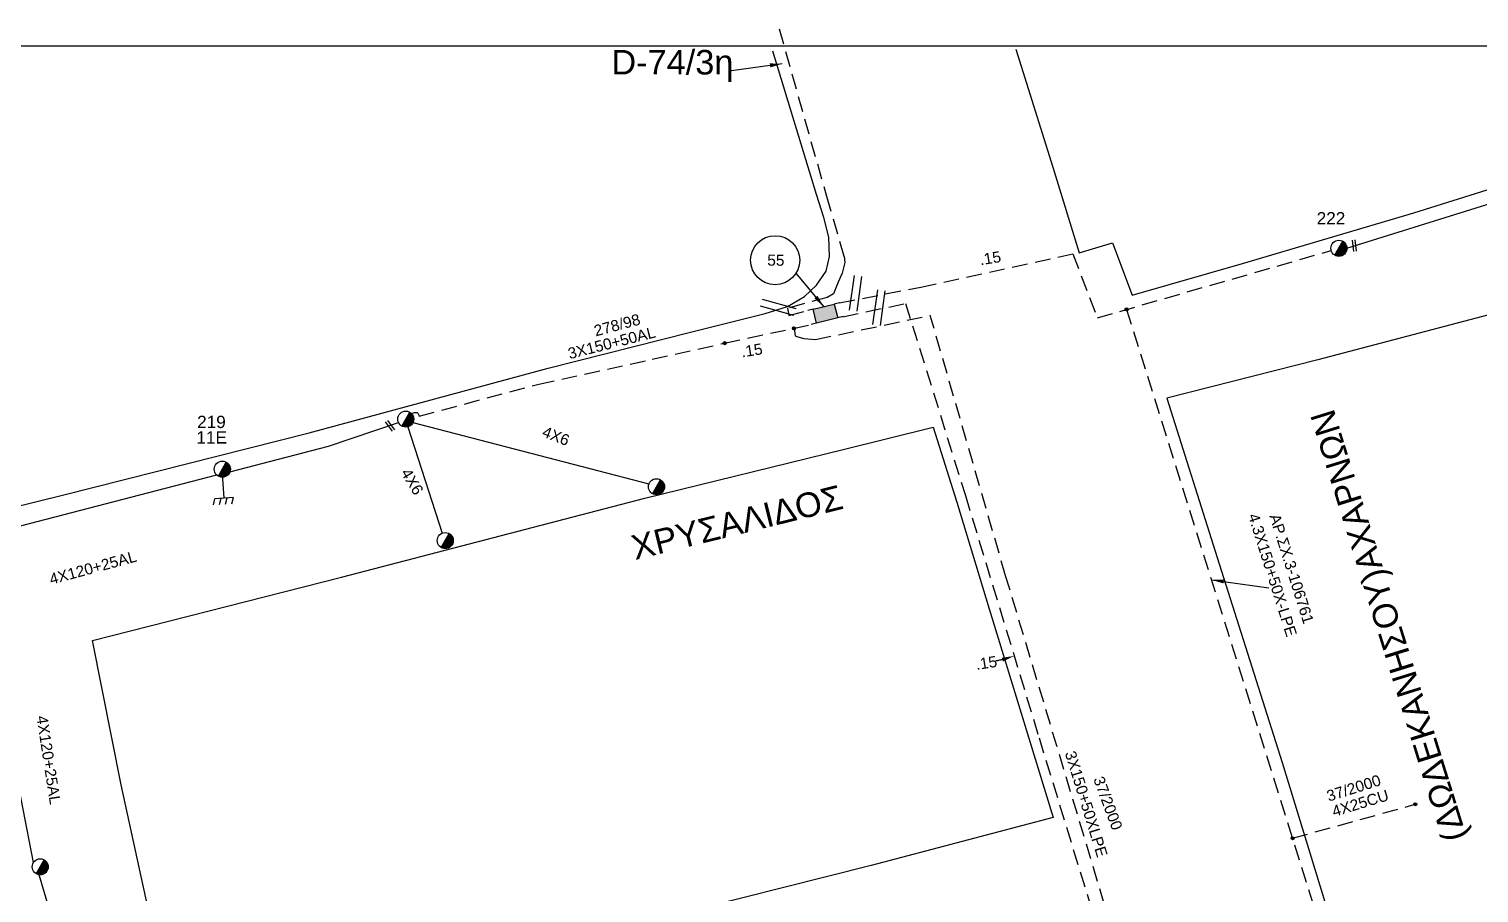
# Model space of a CAD drawing. Header units: millimetres. Extents: x 974 to 2037, y 106 to 580.
# Drawn here: x 1557.4 to 1675.5, y 489.9 to 560.3 of the extents above; entities that cross this region are included whole.
import ezdxf

# ---------------------------------------------------------------- set-up
doc = ezdxf.new("R2010")
doc.units = ezdxf.units.MM
doc.linetypes.add('DASHED', pattern=[19.05, 12.7, -6.35])
for name, color, linetype in [('Link Box 4 Διευθύνσεων', 7, 'Continuous'), ('Άγνωστα', 7, 'Continuous'), ('Γείωση', 7, 'Continuous'), ('Επιγραφές - Σχήματα', 7, 'Continuous'), ('Καλώδια ΧΤ   3x150+50AL', 7, 'DASHED'), ('Καλώδια ΧΤ   3x150AL+50XLPE', 7, 'DASHED'), ('Καλώδια ΧΤ   4x25CU', 7, 'DASHED'), ('Μηχανική τομή', 7, 'Continuous'), ('Στύλος ΦΜ', 7, 'Continuous'), ('Στύλος ΦΜ @ 1', 7, 'Continuous'), ('Συνδέσεις', 7, 'Continuous'), ('Συνεστραμμένα ΧΤ   3x70+54.6+25 AL', 7, 'SYN_LINE'), ('Συνεστραμμένα ΧΤ   4x120+25 AL', 7, 'SYN_LINE'), ('Τομή', 7, 'Continuous'), ('Υπόβαθρο ΔΕΗ', 7, 'Continuous'), ('Υπόγεια Καλώδια Δικτύου ΧΤ   .15', 7, 'DASHED'), ('Υπόγεια καλώδια Παροχών ΧΤ   4x6', 7, 'DASHED')]:
    doc.layers.add(name, color=color, linetype=linetype)
doc.styles.add('arial', font='arial.ttf')
doc.styles.get("Standard").update_dxf_attribs({"font": 'arial.ttf'})
doc.linetypes.add('SYN_LINE', pattern='A,0.5,-0.0001,["/\\/\\/\\/",Standard,S=0.1,R=0,X=0,Y=-0.05],-0.25', length=0.7501)
doc.dimstyles.new('ISO-25', dxfattribs={"dimtxt": 2.5, "dimasz": 2.5, "dimexe": 1.25, "dimexo": 0.625, "dimtad": 1, "dimtxsty": 'Standard', "dimcen": 2.5, "dimadec": 0, "dimazin": 0, "dimtfac": 1, "dimtmove": 0, "dimatfit": 3, "dimfxl": 1, "dimarcsym": 0})

# ---------------------------------------------------------------- blocks, each defined once
blk = doc.blocks.new('ΥΠΑΡΧΩΝ ΤΣΙΜΕΝΤΕΝΙΟΣ ΣΤΥΛΟΣ')
at = {"layer": 'Στύλος ΦΜ'}
blk.add_hatch(color=256, dxfattribs=at).paths.add_polyline_path([(-1.29, -2.28, 0.574793), (2.62, 0, 0.268822), (1.3, 2.27)])
blk.add_line((-1.29, -2.28), (1.3, 2.27), dxfattribs=at)
blk.add_circle((0, 0), 2.62, dxfattribs=at)
at = {"layer": 'Στύλος ΦΜ', "flags": 4}
for tag, p in [('ΑΡΙΘΜΟΣ', (-4.68, 8.05)), ('ΤΥΠΟΣ', (-4.91, 3.03))]:
    blk.add_attdef(tag, p, '', height=4, dxfattribs=at)
blk = doc.blocks.new('LINK BOX 4 ΑΝΑΧΩΡΗΣΕΩΝ')
at = {"layer": 'Link Box 4 Διευθύνσεων', "ltscale": 40}
blk.add_hatch(color=256, dxfattribs=at).paths.add_polyline_path([(-3.54, 0), (-3.54, -4.67), (3.54, -4.67), (3.54, 0)])
for p, q in [((-3.54, 0), (-5.33, 0)), ((5.33, 0), (3.54, 0)), ((-3.54, -4.67), (-5.33, -4.67)), ((5.33, -4.67), (3.54, -4.67))]:
    blk.add_line(p, q, dxfattribs=at)
blk.add_lwpolyline([(-3.54, -4.67), (-3.54, 0), (3.54, 0), (3.54, -4.67)], close=True, dxfattribs=at)
blk = doc.blocks.new('_ΣΥΝΔΕΣΗ')
at = {"layer": 'Συνδέσεις', "linetype": 'SYN_LINE', "ltscale": 40}
blk.add_hatch(color=256, dxfattribs=at).paths.add_polyline_path([(0.5, -0.01, 1), (-0.5, -0.01, 1)])
at = {"layer": 'Συνδέσεις'}
blk.add_circle((0, -0.01), 0.5, dxfattribs=at)
blk = doc.blocks.new('ΤΟΜΗ')
at = {"layer": 'Τομή', "ltscale": 40}
for p, q in [((-5.68, 0), (5.68, 0)), ((5.68, -2.33), (-5.68, -2.33))]:
    blk.add_line(p, q, dxfattribs=at)
blk = doc.blocks.new('ΜΗΧΑΝΙΚΗ ΤΟΜΗ')
at = {"layer": 'Μηχανική τομή', "ltscale": 40}
for p, q in [((-1.89, 0.78), (1.89, 0.78)), ((1.89, 0), (-1.89, 0))]:
    blk.add_line(p, q, dxfattribs=at)
blk = doc.blocks.new('ΓΕΙΩΣΗ')
at = {"layer": 'Γείωση', "ltscale": 40}
for p, q in [((-2.34, 11.45), (-3, 9.45)), ((-0.34, 11.45), (-1, 9.45)), ((1.66, 11.45), (1, 9.45)), ((3.66, 11.45), (3, 9.45)), ((0, 9.45), (0, 0))]:
    blk.add_line(p, q, dxfattribs=at)
blk.add_lwpolyline([(-3, 9.45), (3, 9.45)], dxfattribs=at)

msp = doc.modelspace()

# ---------------------------------------------------------------- linework, layer by layer
at = {"layer": 'Άγνωστα', "color": 62, "linetype": 'DASHED', "ltscale": 0.1}
msp.add_lwpolyline([(1618.5, 560.29), (1622.36, 546.66), (1623.79, 541.75), (1623.84, 541.26), (1623.63, 540.4), (1623.32, 539.66), (1622.92, 538.71), (1622.4, 538.41), (1619.18, 537.54), (1619.28, 536.95), (1620.83, 537.35)], dxfattribs=at)
at = {"layer": 'Επιγραφές - Σχήματα'}
msp.add_lwpolyline([(990.2, 120.29), (1881.98, 120.29), (1881.98, 558.89), (990.2, 558.89)], close=True, dxfattribs=at)
msp.add_lwpolyline([(1636.67, 508.92), (1636.63, 508.91), (1636.57, 508.89), (1636.5, 508.88), (1636.44, 508.86), (1636.37, 508.85), (1636.29, 508.83), (1636.22, 508.82), (1636.16, 508.81)], dxfattribs=at)
msp.add_circle((1618.18, 541.45), 2, dxfattribs=at)
msp.add_solid([(1636.63, 509.07), (1637.64, 509.21), (1636.73, 508.76)], dxfattribs=at)
at = {"layer": 'Καλώδια ΧΤ   3x150+50AL', "color": 27, "ltscale": 0.1}
msp.add_lwpolyline([(1588.56, 528.97), (1588.79, 529.06), (1589.02, 529.04), (1589.11, 528.96), (1589.19, 528.76), (1598.93, 531.35), (1608.16, 533.39), (1614.06, 534.7)], dxfattribs=at)
at = {"layer": 'Καλώδια ΧΤ   3x150AL+50XLPE', "color": 1, "linetype": 'DASHED', "ltscale": 0.1}
msp.add_lwpolyline([(1646.79, 537.45), (1662.81, 486.43), (1663.26, 484.99), (1663.74, 484.75), (1663.87, 484.33), (1666.39, 476.35), (1668.47, 469.88), (1669.69, 466.38), (1671.57, 464.93), (1673.58, 463.77), (1675.81, 462.94), (1678.25, 462.44), (1680.93, 462.41), (1683.96, 462.84), (1686.49, 463.51), (1688.37, 464.42), (1687.17, 466.36)], dxfattribs=at)
at = {"layer": 'Καλώδια ΧΤ   4x25CU', "color": 1, "ltscale": 0.1}
msp.add_lwpolyline([(1660.32, 494.37), (1660.32, 494.37), (1670.31, 497.13)], dxfattribs=at)
at = {"layer": 'Συνεστραμμένα ΧΤ   3x70+54.6+25 AL', "color": 1, "ltscale": 20}
msp.add_lwpolyline([(1664.74, 542.42), (1686.24, 549.14)], dxfattribs=at)
at = {"layer": 'Συνεστραμμένα ΧΤ   4x120+25 AL', "color": 27, "ltscale": 10}
for points in [[(1573.77, 524.22), (1581.8, 526.31), (1587.5, 528.23)], [(1553.24, 518.91), (1572.69, 523.96)]]:
    msp.add_lwpolyline(points, dxfattribs=at)
at = {"layer": 'Συνεστραμμένα ΧΤ   4x120+25 AL', "color": 30, "ltscale": 10}
for points in [[(1557.77, 492.38), (1552.69, 518.46)], [(1565.28, 467.58), (1558.22, 491.39)]]:
    msp.add_lwpolyline(points, dxfattribs=at)
at = {"layer": 'Υπόβαθρο ΔΕΗ'}
for points in [[(1519.4, 558.7), (1522.74, 548.32), (1526.98, 534.86), (1531.03, 522.51), (1533.28, 515.69), (1542.07, 517.85), (1560.24, 522.35), (1580.22, 527.38), (1599.68, 532.65), (1611.27, 535.6), (1617.36, 537.11), (1619.19, 537.69), (1620.56, 538.49), (1621.55, 539.42), (1622.32, 540.57), (1622.61, 541.75), (1622.55, 543.34), (1622.14, 544.94), (1621.55, 546.81), (1617.98, 558.47)], [(1637.77, 558.65), (1640.79, 549.02), (1642.95, 542.06), (1645.65, 542.87), (1647.25, 538.6), (1656.23, 541.19), (1670.2, 545.32), (1681.2, 548.76), (1695.63, 553.27), (1706.66, 556.43), (1713.41, 558.56)], [(1676.83, 537.15), (1662.38, 533.34), (1650.09, 530.21)], [(1650.09, 530.21), (1654.17, 517.23), (1659.48, 500.53), (1664.38, 484.49), (1666.9, 476.51), (1668.98, 470.05), (1670.14, 466.71), (1671.87, 465.37), (1673.81, 464.25), (1675.95, 463.45)], [(1562.57, 510.48), (1582.87, 515.64), (1607.57, 522.06), (1623.72, 526.03), (1631.05, 527.85), (1632.98, 521.74), (1635.6, 513.06), (1640.82, 496.07), (1625.99, 492.15), (1608.31, 487.69), (1593.01, 483.81), (1580.79, 480.72), (1569.42, 477.8), (1567.26, 488.03), (1564.9, 498.73), (1562.57, 510.48)]]:
    msp.add_lwpolyline(points, dxfattribs=at)
at = {"layer": 'Υπόγεια Καλώδια Δικτύου ΧΤ   .15', "color": 1, "ltscale": 0.1}
msp.add_lwpolyline([(1623.42, 537.98), (1630.04, 539.27), (1642.42, 541.96), (1644.42, 536.76), (1663.46, 542.24)], dxfattribs=at)
at = {"layer": 'Υπόγεια Καλώδια Δικτύου ΧΤ   .15', "color": 6, "ltscale": 0.1}
msp.add_lwpolyline([(1623.7, 536.85), (1628.8, 537.93), (1633.67, 522.29), (1639.67, 502.55), (1646.88, 479.03)], dxfattribs=at)
at = {"layer": 'Υπόγεια Καλώδια Δικτύου ΧΤ   .15', "color": 27, "ltscale": 0.1}
for points in [[(1614.06, 534.7), (1621.11, 536.21)], [(1619.72, 535.91), (1619.8, 535.3), (1620.02, 535.21), (1620.5, 535.08), (1621.46, 534.99), (1630.8, 536.96)], [(1627.97, 440.85), (1627.84, 440.25), (1628.05, 439.69), (1628.72, 439.27), (1629.79, 439.08), (1630.29, 439.14), (1631.04, 439.57), (1631.5, 440.6), (1638.33, 441.05), (1646.34, 441.77), (1651.03, 442.05), (1652.35, 442.65), (1654.35, 443.97), (1656.23, 446.17), (1657.57, 448.73), (1657.79, 450.85), (1657.41, 453.03), (1656.13, 456.72), (1655.29, 459.59), (1650.63, 474.61), (1647.91, 483.33), (1646.63, 483.56), (1636.95, 515.75), (1630.8, 536.96)]]:
    msp.add_lwpolyline(points, dxfattribs=at)
at = {"layer": 'Υπόγεια καλώδια Παροχών ΧΤ   4x6', "color": 27, "linetype": 'SYN_LINE', "ltscale": 10}
for points in [[(1588.68, 528.23), (1607.9, 523.23)], [(1588.26, 527.88), (1591.06, 519.21)]]:
    msp.add_lwpolyline(points, dxfattribs=at)

# ---------------------------------------------------------------- block references
at = {"layer": 'Link Box 4 Διευθύνσεων', "xscale": 0.2500000000000498, "yscale": 0.2500000000000498, "zscale": 0.2500000000000498, "rotation": 13.88633755778876}
msp.add_blockref('LINK BOX 4 ΑΝΑΧΩΡΗΣΕΩΝ', (1622.13, 537.67), dxfattribs=at)
at = {"layer": 'Γείωση', "xscale": 0.2499999999998172, "yscale": 0.2499999999998172, "zscale": 0.2499999999998172, "rotation": 183.6891528650941}
msp.add_blockref('ΓΕΙΩΣΗ', (1573.15, 524.43), dxfattribs=at)
at = {"layer": 'Μηχανική τομή'}
for p, xscale, yscale, zscale, rotation in [((1665.45, 542.65), 0.2499999999999675, 0.2499999999999675, 0.2499999999999675, 97.1391498597918), ((1586.88, 528.02), 0.2500000000000159, 0.2500000000000159, 0.2500000000000159, 126.5141861636634)]:
    msp.add_blockref('ΜΗΧΑΝΙΚΗ ΤΟΜΗ', p, dxfattribs=dict(at, xscale=xscale, yscale=yscale, zscale=zscale, rotation=rotation))
at = {"layer": 'Στύλος ΦΜ @ 1', "ltscale": 40}
ref = msp.add_blockref('ΥΠΑΡΧΩΝ ΤΣΙΜΕΝΤΕΝΙΟΣ ΣΤΥΛΟΣ', (1664.09, 542.42), dxfattribs=dict(at, xscale=0.25, yscale=0.25, zscale=0.25))
ref.add_attrib('ΤΥΠΟΣ', '222', (1662.28, 544.37), dxfattribs={"layer": 'Στύλος ΦΜ', "height": 1, "flags": 4})
at = {"layer": 'Στύλος ΦΜ @ 1', "ltscale": 40, "xscale": 0.25, "yscale": 0.25, "zscale": 0.25}
for p in [(1588.09, 528.51), (1608.51, 523), (1591.31, 518.61), (1558.32, 492.04)]:
    msp.add_blockref('ΥΠΑΡΧΩΝ ΤΣΙΜΕΝΤΕΝΙΟΣ ΣΤΥΛΟΣ', p, dxfattribs=at)
at = {"layer": 'Στύλος ΦΜ @ 1', "ltscale": 40}
ref = msp.add_blockref('ΥΠΑΡΧΩΝ ΤΣΙΜΕΝΤΕΝΙΟΣ ΣΤΥΛΟΣ', (1573.15, 524.43), dxfattribs=dict(at, xscale=0.25, yscale=0.25, zscale=0.25))
ref.add_attrib('ΤΥΠΟΣ', '11E', (1571.04, 526.52), dxfattribs={"layer": 'Στύλος ΦΜ', "height": 1, "flags": 4})
ref.add_attrib('ΑΡΙΘΜΟΣ', '219', (1571.1, 527.78), dxfattribs={"layer": 'Στύλος ΦΜ', "height": 1, "flags": 4})
at = {"layer": 'Συνδέσεις', "xscale": 0.25, "yscale": 0.25, "zscale": 0.25}
for p in [(1646.79, 537.45), (1619.71, 535.91), (1614.06, 534.7), (1670.31, 497.14), (1660.32, 494.37)]:
    msp.add_blockref('_ΣΥΝΔΕΣΗ', p, dxfattribs=at)
at = {"layer": 'Τομή'}
for p, xscale, yscale, zscale, rotation in [((1624.44, 538.79), 0.2499999999999187, 0.2499999999999187, 0.2499999999999187, 81.94387969912638), ((1626.34, 537.62), 0.2499999999999187, 0.2499999999999187, 0.2499999999999187, 81.94387969912638), ((1618.34, 537.34), 0.2500000000001237, 0.2500000000001237, 0.2500000000001237, 164.5214672481238)]:
    msp.add_blockref('ΤΟΜΗ', p, dxfattribs=dict(at, xscale=xscale, yscale=yscale, zscale=zscale, rotation=rotation))

# ---------------------------------------------------------------- texts
at = {"layer": 'Επιγραφές - Σχήματα', "linetype": 'SYN_LINE', "ltscale": 5, "insert": (1604.84, 558.58), "char_height": 2, "width": 9.9499, "attachment_point": 1}
msp.add_mtext('D-74/3η', dxfattribs=at)
at = {"layer": 'Επιγραφές - Σχήματα', "ltscale": 40, "insert": (1617.54, 541.91), "char_height": 0.9, "width": 47.0228, "attachment_point": 1, "rotation": 359.6168, "style": 'arial'}
msp.add_mtext('{\\fArial|b0|i0|c161|p34;55}', dxfattribs=at)
at = {"layer": 'Επιγραφές - Σχήματα', "char_height": 0.9, "width": 84.1859, "attachment_point": 1, "style": 'arial'}
for s, insert, rotation in [('278/98', (1603.33, 536.11), 15.0729), ('37/2000', (1644.92, 499.51), 290.2972), ('37/2000', (1662.99, 498.2), 17.581)]:
    msp.add_mtext(s, dxfattribs=dict(at, insert=insert, rotation=rotation))
at = {"layer": 'Επιγραφές - Σχήματα', "ltscale": 0.2, "insert": (1672.62, 493.87), "char_height": 2, "width": 58.0043, "attachment_point": 1, "rotation": 107.2912}
msp.add_mtext('(ΔΩΔΕΚΑΝΗΣΟΥ)ΑΧΑΡΝΩΝ', dxfattribs=at)
at = {"layer": 'Επιγραφές - Σχήματα', "ltscale": 0.1, "insert": (1606.29, 518.97), "char_height": 2, "width": 26.987, "attachment_point": 1, "rotation": 13.8358}
msp.add_mtext('ΧΡΥΣΑΛΙΔΟΣ', dxfattribs=at)
at = {"layer": 'Καλώδια ΧΤ   3x150+50AL', "color": 7, "insert": (1601.21, 534.26), "char_height": 0.9, "width": 84.1859, "attachment_point": 1, "rotation": 14.2426}
msp.add_mtext('3X150+50AL', dxfattribs=at)
at = {"layer": 'Καλώδια ΧΤ   3x150AL+50XLPE', "color": 7, "char_height": 0.9, "attachment_point": 1}
for s, insert, width, rotation in [('4.3X150+50X-LPE', (1657.54, 520.93), 84.1859, 287.5771), ('ΑΡ.ΣΧ.3-106761', (1659.27, 520.89), 12.5535, 287.5771), ('3X150+50XLPE', (1642.62, 501.58), 84.1859, 287.2016)]:
    msp.add_mtext(s, dxfattribs=dict(at, insert=insert, width=width, rotation=rotation))
at = {"layer": 'Καλώδια ΧΤ   4x25CU', "color": 7, "insert": (1663.43, 496.96), "char_height": 0.9, "width": 84.1859, "attachment_point": 1, "rotation": 17.0173}
msp.add_mtext('4X25CU', dxfattribs=at)
at = {"layer": 'Συνεστραμμένα ΧΤ   4x120+25 AL', "color": 7, "char_height": 0.9, "width": 84.1859, "attachment_point": 1}
for insert, rotation in [((1558.97, 515.88), 15.2181), ((1558.9, 504.42), 278.7263)]:
    msp.add_mtext('4X120+25AL', dxfattribs=dict(at, insert=insert, rotation=rotation))
at = {"layer": 'Υπόγεια Καλώδια Δικτύου ΧΤ   .15', "color": 7, "char_height": 0.9, "width": 84.1859, "attachment_point": 1, "rotation": 9.0153}
for insert in [(1634.76, 541.93), (1615.34, 534.42), (1634.44, 508.96)]:
    msp.add_mtext('.15', dxfattribs=dict(at, insert=insert))
at = {"layer": 'Υπόγεια καλώδια Παροχών ΧΤ   4x6', "color": 7, "char_height": 0.9, "width": 84.1859, "attachment_point": 1}
for insert, rotation in [((1599.45, 527.96), 338.6321), ((1588.43, 524.61), 300.984)]:
    msp.add_mtext('4X6', dxfattribs=dict(at, insert=insert, rotation=rotation))

# ---------------------------------------------------------------- leaders
at = {"layer": 'Επιγραφές - Σχήματα', "ltscale": 40}
for points in [[(1618.75, 557.46), (1614.63, 556.87)], [(1653.72, 515.42), (1658.39, 514.77)]]:
    msp.add_leader(points, dimstyle='ISO-25', override={"dimasz": 1, "dimtad": 0}, dxfattribs=at)
at = {"layer": 'Επιγραφές - Σχήματα'}
msp.add_leader([(1622.13, 537.67), (1619.89, 540.41)], dimstyle='ISO-25', override={"dimasz": 1, "dimgap": 0.625, "dimtad": 0}, dxfattribs=at)

doc.saveas('drawing.dxf')
